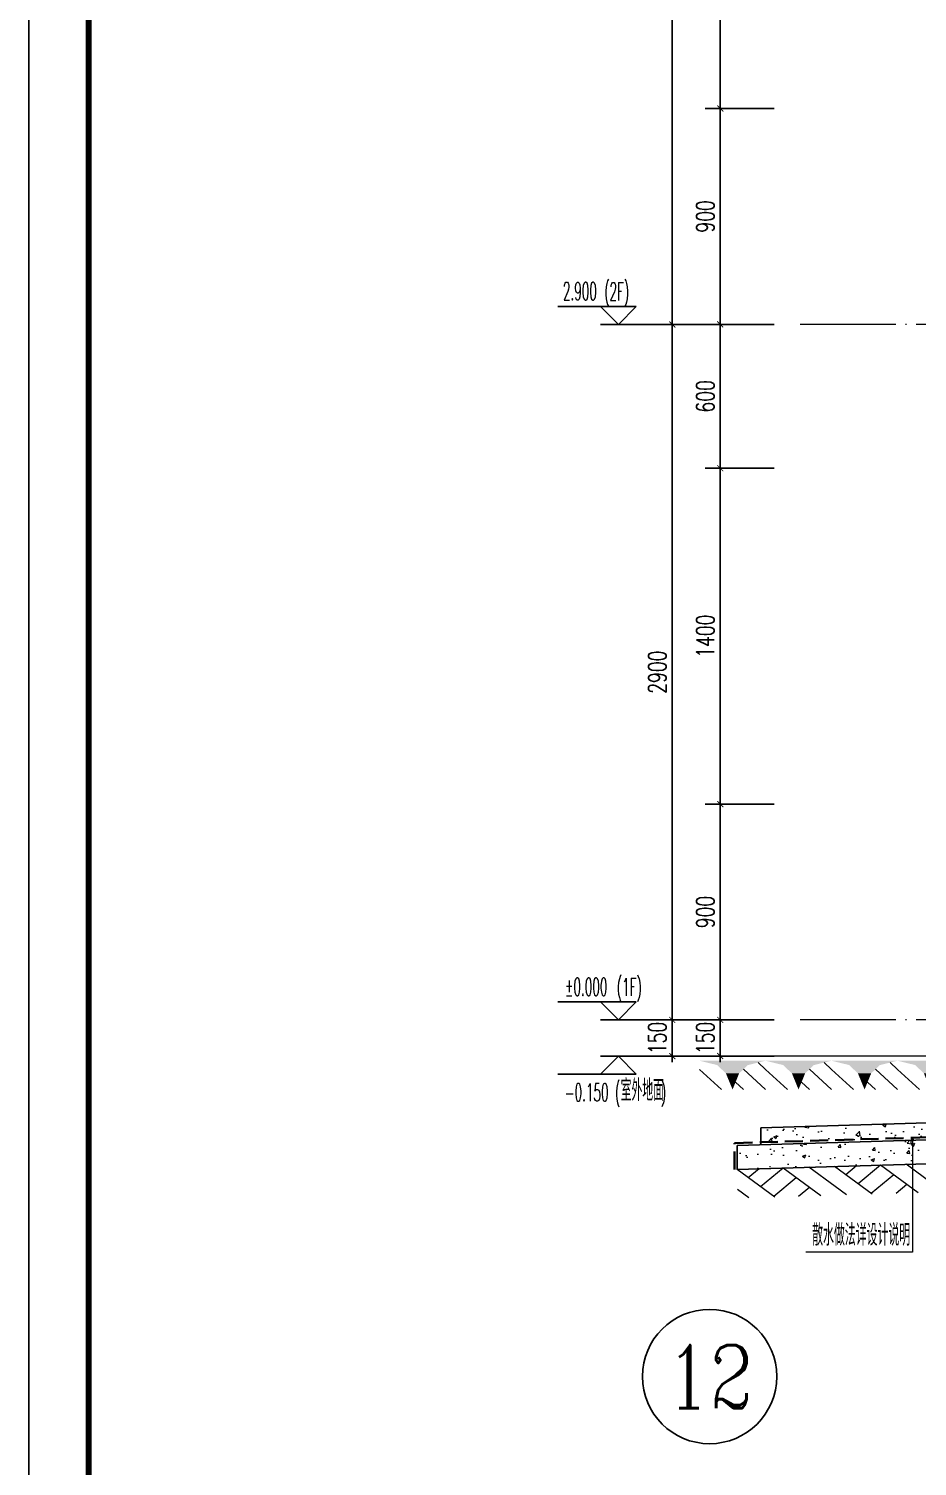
# Model space of a CAD drawing. Extents: x -1307975 to -76406, y -96289 to 379359.
# Drawn here: x -528878 to -525173, y 256320 to 262313 of the extents above; entities that cross this region are included whole.
import ezdxf
from ezdxf.enums import TextEntityAlignment as Align

# ---------------------------------------------------------------- set-up
doc = ezdxf.new("R2010")
doc.units = 0
doc.header["$LTSCALE"] = 1000
doc.linetypes.add('DASH', pattern=[0.35, 0.25, -0.1])
doc.linetypes.add('DOTE', pattern=[2.42, 2, -0.2, 0.02, -0.2])
doc.layers.get('0').update_dxf_attribs({"linetype": 'CONTINUOUS'})
doc.layers.get('DEFPOINTS').update_dxf_attribs({"linetype": 'CONTINUOUS'})
for name, color, linetype in [('AXIS', 3, 'CONTINUOUS'), ('COLUMN', 4, 'CONTINUOUS'), ('DIM_ELEV', 3, 'CONTINUOUS'), ('PUB_DIM', 3, 'CONTINUOUS'), ('PUB_TEXT', 2, 'CONTINUOUS')]:
    doc.layers.add(name, color=color, linetype=linetype)
for name, color, linetype, lineweight in [('AXIS_TEXT', 7, 'CONTINUOUS', 20), ('DOTE', 19, 'DOTE', 9), ('图框', 9, 'CONTINUOUS', 18), ('平面-排水沟', 86, 'CONTINUOUS', 15), ('立面-中轮廓线', 30, 'CONTINUOUS', 35), ('粉刷', 251, 'CONTINUOUS', 9)]:
    doc.layers.add(name, color=color, linetype=linetype, lineweight=lineweight)
doc.layers.add('yichutu', color=7, linetype='CONTINUOUS', true_color=0xffffff)
doc.styles.add('_TCH_AXIS', font='COMPLEX', dxfattribs={"bigfont": 'GBCBIG'})
doc.styles.add('_TCH_DIM', font='SIMPLEX.shx', dxfattribs={"width": 0.7, "bigfont": 'GBCBIG.shx'})
doc.styles.add('_TCH_DIM_T3', font='SIMPLEX', dxfattribs={"width": 0.705882, "bigfont": 'GBCBIG'})
doc.styles.add('DIM_FONT_T3', font='SIMPLEX', dxfattribs={"width": 0.705882, "bigfont": 'GBCBIG'})
doc.dimstyles.new('_TCH_ARCH&&25', dxfattribs={"dimtxt": 74.375, "dimasz": 25, "dimexe": 62.5, "dimexo": 75, "dimgap": 25, "dimtad": 1, "dimdec": 0, "dimzin": 0, "dimdsep": 46, "dimtxsty": '_TCH_DIM_T3', "dimblk": 'ARCHTICK', "dimcen": 0.09, "dimclrt": 7, "dimazin": 0, "dimtfac": 1, "dimtdec": 0, "dimtix": 1, "dimtmove": 2, "dimatfit": 3, "dimldrblk": 'ARCHTICK', "dimfxl": 1, "dimtolj": 1, "dimtzin": 0, "dimarcsym": 0})
pattern_1 = [(50, (28072.99, 249033.25), (143.452037, -12.550427), [15, -165]), (355, (28072.99, 249033.25), (-27.750267, 150.438427), [12, -132]), (100.4514, (28084.94, 249032.2), (115.701876, 137.88791), [12.74804, -140.22842]), (46.1842, (28072.99, 249073.25), (213.44821, -33.1038), [22.5, -247.5]), (96.6356, (28090.77, 249070.5), (186.93254, 194.82357), [19.12206, -210.3426]), (351.1842, (28072.99, 249073.25), (186.93239, 194.82372), [18, -198]), (21, (28092.99, 249063.25), (119.38141, -80.52378), [15, -165]), (326, (28092.99, 249063.25), (48.663066, 145.03001), [12, -132]), (71.4514, (28102.93, 249056.54), (168.044526, 64.5061), [12.74804, -140.22842]), (37.5, (28072.986, 249033.25), (2.431971, 66.578771), [0, -130.4, 0, -134, 0, -132.5]), (7.5, (28072.986, 249033.25), (52.613907, 78.882342), [0, -76.4, 0, -127.4, 0, -50.5]), (327.5, (28028.386, 249033.25), (106.764487, -4.510974), [0, -50, 0, -156, 0, -207]), (317.5, (28008.39, 249033.25), (116.637234, 20.020996), [0, -65, 0, -103.6, 0, -147])]

# ---------------------------------------------------------------- blocks, each defined once
blk = doc.blocks.new('$LINEPAT$素土夯实')
at = {"color": 0}
for p, q in [((0, -210), (210, 0)), ((120, -300), (420, 0)), ((420, 0), (608, -188)), ((495, -300), (795, 0)), ((615, 0), (705, -90)), ((315, -105), (502, -293)), ((210, -210), (300, -300)), ((705, -300), (795, -210))]:
    blk.add_line(p, q, dxfattribs=at)
blk = doc.blocks.new('$LinePat$自然土壤')
at = {"color": 0}
for p, q in [((0, -90), (71, -19)), ((0, -300), (211, -89)), ((420, -300), (630, -90)), ((210, -300), (286, -224))]:
    blk.add_line(p, q, dxfattribs=at)
for points in [[(0, 0), (630, 0), (168, -45), (462, -45)], [(168, -45), (462, -45), (252, -132), (378, -132)], [(252, -132), (378, -132), (315, -300)]]:
    blk.add_solid(points, dxfattribs=at)
blk = doc.blocks.new('sanshui')
at = {"layer": '粉刷'}
h = blk.add_hatch(dxfattribs=at)
h.set_pattern_fill('混凝土', color=256, scale=20)
h.set_pattern_definition(pattern_1)
edge = h.paths.add_edge_path()
edge.add_line((346317.8, 427329.6), (346257.8, 427329.6))
edge.add_line((346257.8, 427329.6), (346257.8, 427160.3))
edge.add_arc((346157.8, 427160.3), 100, 271.71836, 360, ccw=False)
edge.add_line((346160.8, 427060.3), (345137.8, 427029.6))
edge.add_line((345137.8, 427029.6), (345137.8, 426969.6))
edge.add_line((345137.8, 426969.6), (346317.8, 427005))
edge.add_line((346317.8, 427005), (346317.8, 427329.6))
h = blk.add_hatch(dxfattribs=at)
h.set_pattern_fill('混凝土', color=256, scale=20)
h.set_pattern_definition(pattern_1)
h.paths.add_polyline_path([(346337.8, 426895.6), (346337.8, 426995.6), (345037.8, 426956.6), (345037.8, 426856.6)])
at = {"layer": 'COLUMN'}
for p, q in [((346257.8, 427329.6), (346317.8, 427329.6)), ((346257.8, 427160.3), (346257.8, 427329.6)), ((346317.8, 426995), (346317.8, 427329.6)), ((346160.8, 427060.3), (345137.8, 427029.6)), ((345137.8, 426959.6), (345137.8, 427029.6)), ((346338.1, 426995.6), (345037.8, 426956.6)), ((345037.8, 426856.6), (345037.8, 426956.6)), ((346338.1, 426895.6), (345037.8, 426856.6))]:
    blk.add_line(p, q, dxfattribs=at)
blk.add_arc((346157.8, 427160.3), 100, 271.71836, 0, dxfattribs=at)
at = {"layer": '立面-中轮廓线', "linetype": 'DASH', "ltscale": 0.3}
blk.add_lwpolyline([(345027.8, 426856.6), (345027.8, 426966.3), (346317.8, 427005)], dxfattribs=at)
at = {"layer": '粉刷'}
blk.add_line((344881.5, 427329.6), (346257.8, 427329.6), dxfattribs=at)
at = {"layer": '粉刷', "yscale": 0.4, "zscale": 0.4}
for name, p, xscale, rotation in [('$LinePat$自然土壤', (345156.8, 427309.6), -0.4369306507241237, 359.9999999999903), ('$LinePat$自然土壤', (345432, 427309.6), -0.4369306507241237, 359.9999999999903), ('$LinePat$自然土壤', (345707.3, 427309.6), -0.4369306507241237, 359.9999999999903), ('$LinePat$自然土壤', (345982.6, 427309.6), -0.4369306507241237, 359.9999999999903), ('$LinePat$自然土壤', (346257.8, 427309.6), -0.4369306507241237, 359.9999999999903), ('$LINEPAT$素土夯实', (346257.8, 426893.2), -0.5117605352322558, 1.718358001643932), ('$LINEPAT$素土夯实', (345444.5, 426868.8), -0.5117605352322558, 1.718358001643932), ('$LINEPAT$素土夯实', (345851.2, 426881), -0.5117605352322558, 1.718358001643932)]:
    blk.add_blockref(name, p, dxfattribs=dict(at, xscale=xscale, rotation=rotation))
blk = doc.blocks.new('GFDDDDRG')
at = {"layer": '图框'}
blk.add_lwpolyline([(923310, -107437), (923310, -159999), (893610, -159999), (893610, -107437)], close=True, dxfattribs=at)
blk.add_lwpolyline([(923310, -107437), (923310, -159999), (893610, -159999), (893610, -107437)], close=True, dxfattribs=at)
at = {"layer": '图框', "const_width": 50}
blk.add_lwpolyline([(894110, -159499), (922810, -159499), (922810, -108687), (894110, -108687)], close=True, dxfattribs=at)
blk = doc.blocks.new('yct-1051-594-26275-14850-25-1002.0')
at = {"layer": 'yichutu', "color": 7, "true_color": 0xffffff}
blk.add_lwpolyline([(0, 0), (0, 14850), (26275, 14850), (26275, 0)], close=True, dxfattribs=at)
blk = doc.blocks.new('_ArchTick')
at = {"color": 0, "linetype": 'ByBlock', "const_width": 0.15}
blk.add_lwpolyline([(-0.5, -0.5), (0.5, 0.5)], dxfattribs=at)
blk = doc.blocks.new('*D2747')
at = {"layer": 'DEFPOINTS', "color": 0, "transparency": 16777216}
for p in [(-525994.1, 258180.7), (-525694.1, 258180.7), (-525694.1, 258030.3)]:
    blk.add_point(p, dxfattribs=at)
at = {"layer": 'PUB_DIM', "color": 0, "lineweight": -2, "transparency": 16777216}
for p, q in [((-525994.1, 258180.7), (-525994.1, 258205.7)), ((-525769.1, 258180.7), (-526056.6, 258180.7)), ((-525994.1, 258030.3), (-525994.1, 258180.7)), ((-525769.1, 258030.3), (-526056.6, 258030.3)), ((-525994.1, 258030.3), (-525994.1, 258005.3))]:
    blk.add_line(p, q, dxfattribs=at)
at = {"layer": 'PUB_DIM', "color": 0, "lineweight": -2, "transparency": 16777216, "xscale": 25, "yscale": 25, "zscale": 25}
for p, rotation in [((-525994.1, 258180.7), 270), ((-525994.1, 258030.3), 90)]:
    blk.add_blockref('_ArchTick', p, dxfattribs=dict(at, rotation=rotation))
at = {"layer": 'PUB_DIM', "color": 7, "transparency": 16777216, "insert": (-526056.3, 258105.5), "char_height": 74.38, "attachment_point": 5, "rotation": 90, "style": '_TCH_DIM_T3'}
blk.add_mtext('\\A1;150', dxfattribs=at)
blk = doc.blocks.new('*D2748')
at = {"layer": 'DEFPOINTS', "color": 0, "transparency": 16777216}
for p in [(-525994.1, 259080.7), (-525694.1, 259080.7), (-525694.1, 258180.7)]:
    blk.add_point(p, dxfattribs=at)
at = {"layer": 'PUB_DIM', "color": 0, "lineweight": -2, "transparency": 16777216}
for p, q in [((-525769.1, 259080.7), (-526056.6, 259080.7)), ((-525994.1, 258180.7), (-525994.1, 259080.7)), ((-525769.1, 258180.7), (-526056.6, 258180.7))]:
    blk.add_line(p, q, dxfattribs=at)
at = {"layer": 'PUB_DIM', "color": 0, "lineweight": -2, "transparency": 16777216, "xscale": 25, "yscale": 25, "zscale": 25}
for p, rotation in [((-525994.1, 259080.7), 90), ((-525994.1, 258180.7), 270)]:
    blk.add_blockref('_ArchTick', p, dxfattribs=dict(at, rotation=rotation))
at = {"layer": 'PUB_DIM', "color": 7, "transparency": 16777216, "insert": (-526056.3, 258630.7), "char_height": 74.38, "attachment_point": 5, "rotation": 90, "style": '_TCH_DIM_T3'}
blk.add_mtext('\\A1;900', dxfattribs=at)
blk = doc.blocks.new('*D2749')
at = {"layer": 'DEFPOINTS', "color": 0, "transparency": 16777216}
for p in [(-525994.1, 260480.7), (-525694.1, 260480.7), (-525694.1, 259080.7)]:
    blk.add_point(p, dxfattribs=at)
at = {"layer": 'PUB_DIM', "color": 0, "lineweight": -2, "transparency": 16777216}
for p, q in [((-525769.1, 260480.7), (-526056.6, 260480.7)), ((-525994.1, 259080.7), (-525994.1, 260480.7)), ((-525769.1, 259080.7), (-526056.6, 259080.7))]:
    blk.add_line(p, q, dxfattribs=at)
at = {"layer": 'PUB_DIM', "color": 0, "lineweight": -2, "transparency": 16777216, "xscale": 25, "yscale": 25, "zscale": 25}
for p, rotation in [((-525994.1, 260480.7), 90), ((-525994.1, 259080.7), 270)]:
    blk.add_blockref('_ArchTick', p, dxfattribs=dict(at, rotation=rotation))
at = {"layer": 'PUB_DIM', "color": 7, "transparency": 16777216, "insert": (-526056.3, 259780.7), "char_height": 74.38, "attachment_point": 5, "rotation": 90, "style": '_TCH_DIM_T3'}
blk.add_mtext('\\A1;1400', dxfattribs=at)
blk = doc.blocks.new('*D2750')
at = {"layer": 'DEFPOINTS', "color": 0, "transparency": 16777216}
for p in [(-525994.1, 261080.7), (-525694.1, 261080.7), (-525694.1, 260480.7)]:
    blk.add_point(p, dxfattribs=at)
at = {"layer": 'PUB_DIM', "color": 0, "lineweight": -2, "transparency": 16777216}
for p, q in [((-525769.1, 261080.7), (-526056.6, 261080.7)), ((-525994.1, 260480.7), (-525994.1, 261080.7)), ((-525769.1, 260480.7), (-526056.6, 260480.7))]:
    blk.add_line(p, q, dxfattribs=at)
at = {"layer": 'PUB_DIM', "color": 0, "lineweight": -2, "transparency": 16777216, "xscale": 25, "yscale": 25, "zscale": 25}
for p, rotation in [((-525994.1, 261080.7), 90), ((-525994.1, 260480.7), 270)]:
    blk.add_blockref('_ArchTick', p, dxfattribs=dict(at, rotation=rotation))
at = {"layer": 'PUB_DIM', "color": 7, "transparency": 16777216, "insert": (-526056.3, 260780.7), "char_height": 74.38, "attachment_point": 5, "rotation": 90, "style": '_TCH_DIM_T3'}
blk.add_mtext('\\A1;600', dxfattribs=at)
blk = doc.blocks.new('*D2751')
at = {"layer": 'DEFPOINTS', "color": 0, "transparency": 16777216}
for p in [(-525994.1, 261980.7), (-525694.1, 261980.7), (-525694.1, 261080.7)]:
    blk.add_point(p, dxfattribs=at)
at = {"layer": 'PUB_DIM', "color": 0, "lineweight": -2, "transparency": 16777216}
for p, q in [((-525769.1, 261980.7), (-526056.6, 261980.7)), ((-525994.1, 261080.7), (-525994.1, 261980.7)), ((-525769.1, 261080.7), (-526056.6, 261080.7))]:
    blk.add_line(p, q, dxfattribs=at)
at = {"layer": 'PUB_DIM', "color": 0, "lineweight": -2, "transparency": 16777216, "xscale": 25, "yscale": 25, "zscale": 25}
for p, rotation in [((-525994.1, 261980.7), 90), ((-525994.1, 261080.7), 270)]:
    blk.add_blockref('_ArchTick', p, dxfattribs=dict(at, rotation=rotation))
at = {"layer": 'PUB_DIM', "color": 7, "transparency": 16777216, "insert": (-526056.3, 261530.7), "char_height": 74.38, "attachment_point": 5, "rotation": 90, "style": '_TCH_DIM_T3'}
blk.add_mtext('\\A1;900', dxfattribs=at)
blk = doc.blocks.new('*D2752')
at = {"layer": 'DEFPOINTS', "color": 0, "transparency": 16777216}
for p in [(-525994.1, 263380.7), (-525694.1, 263380.7), (-525694.1, 261980.7)]:
    blk.add_point(p, dxfattribs=at)
at = {"layer": 'PUB_DIM', "color": 0, "lineweight": -2, "transparency": 16777216}
for p, q in [((-525769.1, 263380.7), (-526056.6, 263380.7)), ((-525994.1, 261980.7), (-525994.1, 263380.7)), ((-525769.1, 261980.7), (-526056.6, 261980.7))]:
    blk.add_line(p, q, dxfattribs=at)
at = {"layer": 'PUB_DIM', "color": 0, "lineweight": -2, "transparency": 16777216, "xscale": 25, "yscale": 25, "zscale": 25}
for p, rotation in [((-525994.1, 263380.7), 90), ((-525994.1, 261980.7), 270)]:
    blk.add_blockref('_ArchTick', p, dxfattribs=dict(at, rotation=rotation))
at = {"layer": 'PUB_DIM', "color": 7, "transparency": 16777216, "insert": (-526056.3, 262680.7), "char_height": 74.38, "attachment_point": 5, "rotation": 90, "style": '_TCH_DIM_T3'}
blk.add_mtext('\\A1;1400', dxfattribs=at)
blk = doc.blocks.new('*D2767')
at = {"layer": 'DEFPOINTS', "color": 0, "transparency": 16777216}
for p in [(-526194.1, 258180.7), (-525694.1, 258180.7), (-525694.1, 258030.3)]:
    blk.add_point(p, dxfattribs=at)
at = {"layer": 'PUB_DIM', "color": 0, "lineweight": -2, "transparency": 16777216}
for p, q in [((-526194.1, 258180.7), (-526194.1, 258205.7)), ((-525769.1, 258180.7), (-526256.6, 258180.7)), ((-526194.1, 258030.3), (-526194.1, 258180.7)), ((-525769.1, 258030.3), (-526256.6, 258030.3)), ((-526194.1, 258030.3), (-526194.1, 258005.3))]:
    blk.add_line(p, q, dxfattribs=at)
at = {"layer": 'PUB_DIM', "color": 0, "lineweight": -2, "transparency": 16777216, "xscale": 25, "yscale": 25, "zscale": 25}
for p, rotation in [((-526194.1, 258180.7), 270), ((-526194.1, 258030.3), 90)]:
    blk.add_blockref('_ArchTick', p, dxfattribs=dict(at, rotation=rotation))
at = {"layer": 'PUB_DIM', "color": 7, "transparency": 16777216, "insert": (-526256.3, 258105.5), "char_height": 74.38, "attachment_point": 5, "rotation": 90, "style": '_TCH_DIM_T3'}
blk.add_mtext('\\A1;150', dxfattribs=at)
blk = doc.blocks.new('*D2768')
at = {"layer": 'DEFPOINTS', "color": 0, "transparency": 16777216}
for p in [(-526194.1, 261080.7), (-525694.1, 261080.7), (-525694.1, 258180.7)]:
    blk.add_point(p, dxfattribs=at)
at = {"layer": 'PUB_DIM', "color": 0, "lineweight": -2, "transparency": 16777216}
for p, q in [((-525769.1, 261080.7), (-526256.6, 261080.7)), ((-526194.1, 258180.7), (-526194.1, 261080.7)), ((-525769.1, 258180.7), (-526256.6, 258180.7))]:
    blk.add_line(p, q, dxfattribs=at)
at = {"layer": 'PUB_DIM', "color": 0, "lineweight": -2, "transparency": 16777216, "xscale": 25, "yscale": 25, "zscale": 25}
for p, rotation in [((-526194.1, 261080.7), 90), ((-526194.1, 258180.7), 270)]:
    blk.add_blockref('_ArchTick', p, dxfattribs=dict(at, rotation=rotation))
at = {"layer": 'PUB_DIM', "color": 7, "transparency": 16777216, "insert": (-526256.3, 259630.7), "char_height": 74.38, "attachment_point": 5, "rotation": 90, "style": '_TCH_DIM_T3'}
blk.add_mtext('\\A1;2900', dxfattribs=at)
blk = doc.blocks.new('*D2769')
at = {"layer": 'DEFPOINTS', "color": 0, "transparency": 16777216}
for p in [(-526194.1, 263980.7), (-525694.1, 263980.7), (-525694.1, 261080.7)]:
    blk.add_point(p, dxfattribs=at)
at = {"layer": 'PUB_DIM', "color": 0, "lineweight": -2, "transparency": 16777216}
for p, q in [((-525769.1, 263980.7), (-526256.6, 263980.7)), ((-526194.1, 261080.7), (-526194.1, 263980.7)), ((-525769.1, 261080.7), (-526256.6, 261080.7))]:
    blk.add_line(p, q, dxfattribs=at)
at = {"layer": 'PUB_DIM', "color": 0, "lineweight": -2, "transparency": 16777216, "xscale": 25, "yscale": 25, "zscale": 25}
for p, rotation in [((-526194.1, 263980.7), 90), ((-526194.1, 261080.7), 270)]:
    blk.add_blockref('_ArchTick', p, dxfattribs=dict(at, rotation=rotation))
at = {"layer": 'PUB_DIM', "color": 7, "transparency": 16777216, "insert": (-526256.3, 262530.7), "char_height": 74.38, "attachment_point": 5, "rotation": 90, "style": '_TCH_DIM_T3'}
blk.add_mtext('\\A1;2900', dxfattribs=at)

msp = doc.modelspace()

# ---------------------------------------------------------------- linework, layer by layer
at = {"layer": 'AXIS', "color": 6}
msp.add_circle((-526038.57, 256694.15), 280, dxfattribs=at)
at = {"layer": 'DIM_ELEV', "color": 1}
for p, q in [((-526344.15, 261155.72), (-526672.15, 261155.72)), ((-526419.15, 261080.72), (-526494.15, 261155.72)), ((-526419.15, 261080.72), (-526344.15, 261155.72)), ((-525994.15, 261080.72), (-526494.15, 261080.72))]:
    msp.add_line(p, q, dxfattribs=at)
at = {"layer": 'DIM_ELEV'}
for p, q in [((-526344.15, 258255.72), (-526672.15, 258255.72)), ((-526419.15, 258180.72), (-526494.15, 258255.72)), ((-526419.15, 258180.72), (-526344.15, 258255.72)), ((-525994.15, 258180.72), (-526494.15, 258180.72)), ((-526419.15, 258030.25), (-526494.15, 257955.25)), ((-525994.15, 258030.25), (-526494.15, 258030.25)), ((-526419.15, 258030.25), (-526344.15, 257955.25)), ((-526344.15, 257955.25), (-526672.15, 257955.25))]:
    msp.add_line(p, q, dxfattribs=at)
at = {"layer": 'DOTE', "color": 1, "linetype": 'DOTE', "ltscale": 0.2}
for p, q in [((-523325.43, 261080.72), (-525694.15, 261080.72)), ((-523325.43, 258180.72), (-525694.15, 258180.72))]:
    msp.add_line(p, q, dxfattribs=at)
at = {"layer": '平面-排水沟'}
for p, q in [((-525192.97, 257681.13), (-525192.97, 257213.29)), ((-525192.97, 257213.29), (-525637.1, 257213.29))]:
    msp.add_line(p, q, dxfattribs=at)
at = {"layer": '平面-排水沟', "const_width": 6.67}
msp.add_lwpolyline([(-525192.97, 257684.46, 1), (-525192.97, 257677.8, 1)], format="xyb", close=True, dxfattribs=at)

# ---------------------------------------------------------------- block references
at = {"xscale": 0.5, "yscale": 0.5, "zscale": 0.5}
msp.add_blockref('GFDDDDRG', (-975682.89, 332907.23), dxfattribs=at)
msp.add_blockref('sanshui', (-870962.08, -169298.91))
at = {"layer": 'yichutu', "rotation": 270}
msp.add_blockref('yct-1051-594-26275-14850-25-1002.0', (-528878, 279188.75), dxfattribs=at)

# ---------------------------------------------------------------- texts
at = {"layer": 'AXIS_TEXT', "color": 6, "style": '_TCH_AXIS'}
msp.add_text('12', height=262.756, dxfattribs=at).set_placement((-526219.99, 256562.77), (-525857.14, 256562.77), align=Align.FIT)
at = {"layer": 'PUB_TEXT', "color": 1, "style": '_TCH_DIM', "width": 0.494118}
for s, p in [('2.900', (-526650.25, 261181.97)), ('(2F)', (-526478.1, 261180.75))]:
    msp.add_text(s, height=74.375, dxfattribs=at).set_placement(p)
at = {"layer": 'PUB_TEXT'}
for s, height, style, width, p in [('(1F)', 74.375, '_TCH_DIM', 0.494118, (-526425.77, 258280.75)), ('%%P0.000', 74.375, '_TCH_DIM', 0.494118, (-526641.15, 258281.97)), ('室外地面', 89.362, '_TCH_DIM', 0.7, (-526409.32, 257842.73)), ('-0.150', 74.375, '_TCH_DIM', 0.494118, (-526642.55, 257841.5)), ('(', 74.38, '_TCH_DIM', 0.494118, (-526433.82, 257842.73)), (')', 74.38, '_TCH_DIM', 0.494118, (-526242.51, 257842.73)), ('散水做法详设计说明', 89.362, 'DIM_FONT_T3', 0.705882, (-525610.85, 257239.54))]:
    msp.add_text(s, height=height, dxfattribs=dict(at, style=style, width=width)).set_placement(p)

# ---------------------------------------------------------------- dimensions: what is measured, and where the dimension line sits
at = {"layer": 'PUB_DIM'}
for p1, p2, distance, picture, middle in [((-525694.15, 261080.72), (-525694.15, 263980.72), 500, '*D2769', (-526256.34, 262530.72)), ((-525694.15, 261980.72), (-525694.15, 263380.72), 300, '*D2752', (-526056.34, 262680.72)), ((-525694.15, 261080.72), (-525694.15, 261980.72), 300, '*D2751', (-526056.34, 261530.72)), ((-525694.15, 258180.72), (-525694.15, 261080.72), 500, '*D2768', (-526256.34, 259630.72)), ((-525694.15, 260480.72), (-525694.15, 261080.72), 300, '*D2750', (-526056.34, 260780.72)), ((-525694.15, 259080.72), (-525694.15, 260480.72), 300, '*D2749', (-526056.34, 259780.72)), ((-525694.15, 258180.72), (-525694.15, 259080.72), 300, '*D2748', (-526056.34, 258630.72)), ((-525694.15, 258030.25), (-525694.15, 258180.72), 500, '*D2767', (-526256.34, 258105.49)), ((-525694.15, 258030.25), (-525694.15, 258180.72), 300, '*D2747', (-526056.34, 258105.49))]:
    dim = msp.add_aligned_dim(p1=p1, p2=p2, distance=distance, dimstyle='_TCH_ARCH&&25', dxfattribs=at)
    dim.commit()
    dim.dimension.update_dxf_attribs({"geometry": picture, "text_midpoint": middle})

doc.saveas('drawing.dxf')
